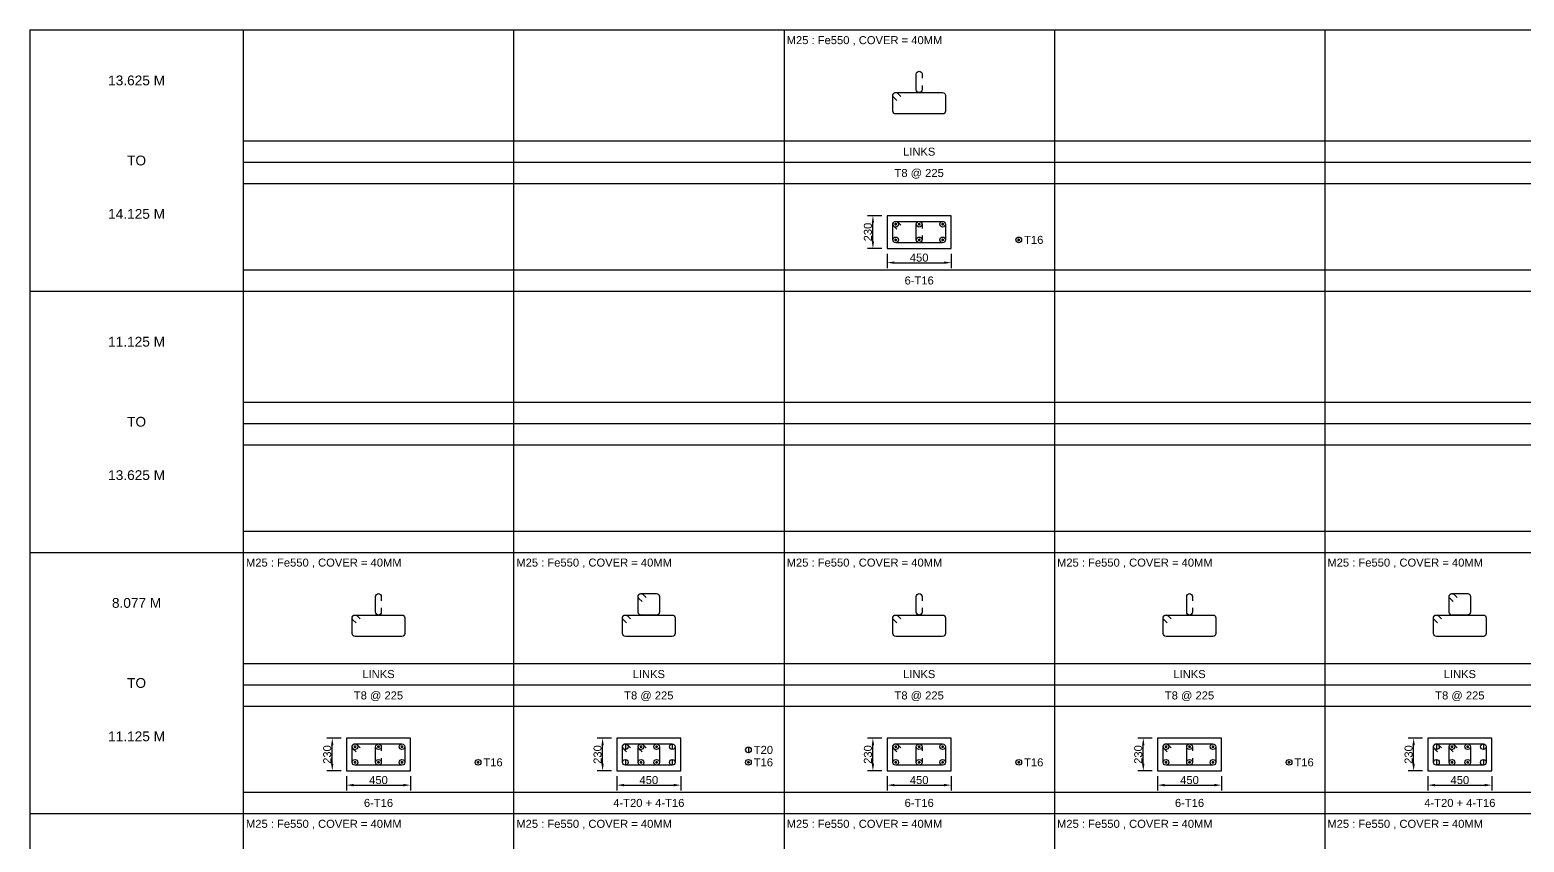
# Model space of a CAD drawing. Header units: inches. Extents: x -816171 to 9366335, y -450961 to 689132.
# Drawn here: x -233418 to -191412, y 293262 to 316083 of the extents above; entities that cross this region are included whole.
import ezdxf
from ezdxf.enums import TextEntityAlignment as Align

# ---------------------------------------------------------------- set-up
doc = ezdxf.new("R2010")
doc.units = ezdxf.units.IN
doc.header["$MEASUREMENT"] = 0
for name, color, linetype in [('Concrete Line', 2, 'Continuous'), ('Dim', 31, 'Continuous'), ('Link', 225, 'Continuous'), ('Reinforcement', 130, 'Continuous'), ('Schedule Border', 60, 'Continuous'), ('Schedule Header', 4, 'Continuous'), ('Schedule Line', 60, 'Continuous'), ('Text', 31, 'Continuous')]:
    doc.layers.add(name, color=color, linetype=linetype)
doc.styles.add('SC-COL1', font='SansSerif')
doc.styles.add('SC-COL2', font='SansSerif')
doc.dimstyles.new('ColumnSch', dxfattribs={"dimtxt": 225, "dimasz": 200, "dimexe": 150, "dimexo": 150, "dimgap": 25, "dimtad": 1, "dimtoh": 1, "dimdec": 4, "dimzin": 0, "dimdsep": 46, "dimtxsty": 'SC-COL2', "dimcen": 0.09, "dimclrd": 8, "dimclre": 8, "dimclrt": 31, "dimadec": 0, "dimazin": 0, "dimtfac": 1, "dimtdec": 0, "dimtix": 1, "dimtofl": 0, "dimtmove": 0, "dimatfit": 3, "dimfxl": 1, "dimtolj": 1, "dimtzin": 0, "dimarcsym": 0})

# ---------------------------------------------------------------- blocks, each defined once
blk = doc.blocks.new('*D3523')
at = {"layer": 'DEFPOINTS', "color": 0, "transparency": 16777216}
for p in [(-224518, 295263), (-222718, 295263), (-222718, 294863)]:
    blk.add_point(p, dxfattribs=at)
at = {"layer": 'Dim', "color": 8, "lineweight": -2, "transparency": 16777216}
for p, q in [((-224518, 295113), (-224518, 294713)), ((-222718, 295113), (-222718, 294713)), ((-224318, 294863), (-222918, 294863))]:
    blk.add_line(p, q, dxfattribs=at)
at = {"layer": 'Dim', "color": 8, "transparency": 16777216}
for points in [[(-224318, 294897), (-224318, 294830), (-224518, 294863)], [(-222918, 294897), (-222918, 294830), (-222718, 294863)]]:
    blk.add_solid(points, dxfattribs=at)
at = {"layer": 'Dim', "color": 31, "transparency": 16777216, "insert": (-223618, 295004), "char_height": 225, "attachment_point": 5, "style": 'SC-COL2'}
blk.add_mtext('\\A1;450', dxfattribs=at)
blk = doc.blocks.new('*D3524')
at = {"layer": 'DEFPOINTS', "color": 0, "transparency": 16777216}
for p in [(-224918, 296183), (-224518, 296183), (-224518, 295263)]:
    blk.add_point(p, dxfattribs=at)
at = {"layer": 'Dim', "color": 8, "lineweight": -2, "transparency": 16777216}
for p, q in [((-224668, 296183), (-225068, 296183)), ((-224918, 295463), (-224918, 295983)), ((-224668, 295263), (-225068, 295263))]:
    blk.add_line(p, q, dxfattribs=at)
at = {"layer": 'Dim', "color": 8, "transparency": 16777216}
for points in [[(-224952, 295983), (-224885, 295983), (-224918, 296183)], [(-224952, 295463), (-224885, 295463), (-224918, 295263)]]:
    blk.add_solid(points, dxfattribs=at)
at = {"layer": 'Dim', "color": 31, "transparency": 16777216, "insert": (-225059, 295723), "char_height": 225, "attachment_point": 5, "rotation": 90, "style": 'SC-COL2'}
blk.add_mtext('\\A1;230', dxfattribs=at)
blk = doc.blocks.new('*D3543')
at = {"layer": 'DEFPOINTS', "color": 0, "transparency": 16777216}
for p in [(-216918, 295263), (-215118, 295263), (-215118, 294863)]:
    blk.add_point(p, dxfattribs=at)
at = {"layer": 'Dim', "color": 8, "lineweight": -2, "transparency": 16777216}
for p, q in [((-216918, 295113), (-216918, 294713)), ((-215118, 295113), (-215118, 294713)), ((-216718, 294863), (-215318, 294863))]:
    blk.add_line(p, q, dxfattribs=at)
at = {"layer": 'Dim', "color": 8, "transparency": 16777216}
for points in [[(-216718, 294897), (-216718, 294830), (-216918, 294863)], [(-215318, 294897), (-215318, 294830), (-215118, 294863)]]:
    blk.add_solid(points, dxfattribs=at)
at = {"layer": 'Dim', "color": 31, "transparency": 16777216, "insert": (-216018, 295004), "char_height": 225, "attachment_point": 5, "style": 'SC-COL2'}
blk.add_mtext('\\A1;450', dxfattribs=at)
blk = doc.blocks.new('*D3544')
at = {"layer": 'DEFPOINTS', "color": 0, "transparency": 16777216}
for p in [(-217318, 296183), (-216918, 296183), (-216918, 295263)]:
    blk.add_point(p, dxfattribs=at)
at = {"layer": 'Dim', "color": 8, "lineweight": -2, "transparency": 16777216}
for p, q in [((-217068, 296183), (-217468, 296183)), ((-217318, 295463), (-217318, 295983)), ((-217068, 295263), (-217468, 295263))]:
    blk.add_line(p, q, dxfattribs=at)
at = {"layer": 'Dim', "color": 8, "transparency": 16777216}
for points in [[(-217352, 295983), (-217285, 295983), (-217318, 296183)], [(-217352, 295463), (-217285, 295463), (-217318, 295263)]]:
    blk.add_solid(points, dxfattribs=at)
at = {"layer": 'Dim', "color": 31, "transparency": 16777216, "insert": (-217459, 295723), "char_height": 225, "attachment_point": 5, "rotation": 90, "style": 'SC-COL2'}
blk.add_mtext('\\A1;230', dxfattribs=at)
blk = doc.blocks.new('*D3517')
at = {"layer": 'DEFPOINTS', "color": 0, "transparency": 16777216}
for p in [(-209318, 295263), (-207518, 295263), (-207518, 294863)]:
    blk.add_point(p, dxfattribs=at)
at = {"layer": 'Dim', "color": 8, "lineweight": -2, "transparency": 16777216}
for p, q in [((-209318, 295113), (-209318, 294713)), ((-207518, 295113), (-207518, 294713)), ((-209118, 294863), (-207718, 294863))]:
    blk.add_line(p, q, dxfattribs=at)
at = {"layer": 'Dim', "color": 8, "transparency": 16777216}
for points in [[(-209118, 294897), (-209118, 294830), (-209318, 294863)], [(-207718, 294897), (-207718, 294830), (-207518, 294863)]]:
    blk.add_solid(points, dxfattribs=at)
at = {"layer": 'Dim', "color": 31, "transparency": 16777216, "insert": (-208418, 295004), "char_height": 225, "attachment_point": 5, "style": 'SC-COL2'}
blk.add_mtext('\\A1;450', dxfattribs=at)
blk = doc.blocks.new('*D3518')
at = {"layer": 'DEFPOINTS', "color": 0, "transparency": 16777216}
for p in [(-209718, 296183), (-209318, 296183), (-209318, 295263)]:
    blk.add_point(p, dxfattribs=at)
at = {"layer": 'Dim', "color": 8, "lineweight": -2, "transparency": 16777216}
for p, q in [((-209468, 296183), (-209868, 296183)), ((-209718, 295463), (-209718, 295983)), ((-209468, 295263), (-209868, 295263))]:
    blk.add_line(p, q, dxfattribs=at)
at = {"layer": 'Dim', "color": 8, "transparency": 16777216}
for points in [[(-209752, 295983), (-209685, 295983), (-209718, 296183)], [(-209752, 295463), (-209685, 295463), (-209718, 295263)]]:
    blk.add_solid(points, dxfattribs=at)
at = {"layer": 'Dim', "color": 31, "transparency": 16777216, "insert": (-209859, 295723), "char_height": 225, "attachment_point": 5, "rotation": 90, "style": 'SC-COL2'}
blk.add_mtext('\\A1;230', dxfattribs=at)
blk = doc.blocks.new('*D3519')
at = {"layer": 'DEFPOINTS', "color": 0, "transparency": 16777216}
for p in [(-209318, 309943), (-207518, 309943), (-207518, 309543)]:
    blk.add_point(p, dxfattribs=at)
at = {"layer": 'Dim', "color": 8, "lineweight": -2, "transparency": 16777216}
for p, q in [((-209318, 309793), (-209318, 309393)), ((-207518, 309793), (-207518, 309393)), ((-209118, 309543), (-207718, 309543))]:
    blk.add_line(p, q, dxfattribs=at)
at = {"layer": 'Dim', "color": 8, "transparency": 16777216}
for points in [[(-209118, 309577), (-209118, 309510), (-209318, 309543)], [(-207718, 309577), (-207718, 309510), (-207518, 309543)]]:
    blk.add_solid(points, dxfattribs=at)
at = {"layer": 'Dim', "color": 31, "transparency": 16777216, "insert": (-208418, 309684), "char_height": 225, "attachment_point": 5, "style": 'SC-COL2'}
blk.add_mtext('\\A1;450', dxfattribs=at)
blk = doc.blocks.new('*D3520')
at = {"layer": 'DEFPOINTS', "color": 0, "transparency": 16777216}
for p in [(-209718, 310863), (-209318, 310863), (-209318, 309943)]:
    blk.add_point(p, dxfattribs=at)
at = {"layer": 'Dim', "color": 8, "lineweight": -2, "transparency": 16777216}
for p, q in [((-209468, 310863), (-209868, 310863)), ((-209718, 310143), (-209718, 310663)), ((-209468, 309943), (-209868, 309943))]:
    blk.add_line(p, q, dxfattribs=at)
at = {"layer": 'Dim', "color": 8, "transparency": 16777216}
for points in [[(-209752, 310663), (-209685, 310663), (-209718, 310863)], [(-209752, 310143), (-209685, 310143), (-209718, 309943)]]:
    blk.add_solid(points, dxfattribs=at)
at = {"layer": 'Dim', "color": 31, "transparency": 16777216, "insert": (-209859, 310403), "char_height": 225, "attachment_point": 5, "rotation": 90, "style": 'SC-COL2'}
blk.add_mtext('\\A1;230', dxfattribs=at)
blk = doc.blocks.new('*D3551')
at = {"layer": 'DEFPOINTS', "color": 0, "transparency": 16777216}
for p in [(-201718, 295263), (-199918, 295263), (-199918, 294863)]:
    blk.add_point(p, dxfattribs=at)
at = {"layer": 'Dim', "color": 8, "lineweight": -2, "transparency": 16777216}
for p, q in [((-201718, 295113), (-201718, 294713)), ((-199918, 295113), (-199918, 294713)), ((-201518, 294863), (-200118, 294863))]:
    blk.add_line(p, q, dxfattribs=at)
at = {"layer": 'Dim', "color": 8, "transparency": 16777216}
for points in [[(-201518, 294897), (-201518, 294830), (-201718, 294863)], [(-200118, 294897), (-200118, 294830), (-199918, 294863)]]:
    blk.add_solid(points, dxfattribs=at)
at = {"layer": 'Dim', "color": 31, "transparency": 16777216, "insert": (-200818, 295004), "char_height": 225, "attachment_point": 5, "style": 'SC-COL2'}
blk.add_mtext('\\A1;450', dxfattribs=at)
blk = doc.blocks.new('*D3552')
at = {"layer": 'DEFPOINTS', "color": 0, "transparency": 16777216}
for p in [(-202118, 296183), (-201718, 296183), (-201718, 295263)]:
    blk.add_point(p, dxfattribs=at)
at = {"layer": 'Dim', "color": 8, "lineweight": -2, "transparency": 16777216}
for p, q in [((-201868, 296183), (-202268, 296183)), ((-202118, 295463), (-202118, 295983)), ((-201868, 295263), (-202268, 295263))]:
    blk.add_line(p, q, dxfattribs=at)
at = {"layer": 'Dim', "color": 8, "transparency": 16777216}
for points in [[(-202152, 295983), (-202085, 295983), (-202118, 296183)], [(-202152, 295463), (-202085, 295463), (-202118, 295263)]]:
    blk.add_solid(points, dxfattribs=at)
at = {"layer": 'Dim', "color": 31, "transparency": 16777216, "insert": (-202259, 295723), "char_height": 225, "attachment_point": 5, "rotation": 90, "style": 'SC-COL2'}
blk.add_mtext('\\A1;230', dxfattribs=at)
blk = doc.blocks.new('*D3535')
at = {"layer": 'DEFPOINTS', "color": 0, "transparency": 16777216}
for p in [(-194118, 295263), (-192318, 295263), (-192318, 294863)]:
    blk.add_point(p, dxfattribs=at)
at = {"layer": 'Dim', "color": 8, "lineweight": -2, "transparency": 16777216}
for p, q in [((-194118, 295113), (-194118, 294713)), ((-192318, 295113), (-192318, 294713)), ((-193918, 294863), (-192518, 294863))]:
    blk.add_line(p, q, dxfattribs=at)
at = {"layer": 'Dim', "color": 8, "transparency": 16777216}
for points in [[(-193918, 294897), (-193918, 294830), (-194118, 294863)], [(-192518, 294897), (-192518, 294830), (-192318, 294863)]]:
    blk.add_solid(points, dxfattribs=at)
at = {"layer": 'Dim', "color": 31, "transparency": 16777216, "insert": (-193218, 295004), "char_height": 225, "attachment_point": 5, "style": 'SC-COL2'}
blk.add_mtext('\\A1;450', dxfattribs=at)
blk = doc.blocks.new('*D3536')
at = {"layer": 'DEFPOINTS', "color": 0, "transparency": 16777216}
for p in [(-194518, 296183), (-194118, 296183), (-194118, 295263)]:
    blk.add_point(p, dxfattribs=at)
at = {"layer": 'Dim', "color": 8, "lineweight": -2, "transparency": 16777216}
for p, q in [((-194268, 296183), (-194668, 296183)), ((-194518, 295463), (-194518, 295983)), ((-194268, 295263), (-194668, 295263))]:
    blk.add_line(p, q, dxfattribs=at)
at = {"layer": 'Dim', "color": 8, "transparency": 16777216}
for points in [[(-194552, 295983), (-194485, 295983), (-194518, 296183)], [(-194552, 295463), (-194485, 295463), (-194518, 295263)]]:
    blk.add_solid(points, dxfattribs=at)
at = {"layer": 'Dim', "color": 31, "transparency": 16777216, "insert": (-194659, 295723), "char_height": 225, "attachment_point": 5, "rotation": 90, "style": 'SC-COL2'}
blk.add_mtext('\\A1;230', dxfattribs=at)

msp = doc.modelspace()

# ---------------------------------------------------------------- linework, layer by layer
at = {"layer": 'Concrete Line'}
for points in [[(-207518.25711, 310863.28242), (-209318.25711, 310863.28242)], [(-209318.25711, 310863.28242), (-209318.25711, 309943.28242)], [(-207518.25711, 309943.28242), (-207518.25711, 310863.28242)], [(-209318.25711, 309943.28242), (-207518.25711, 309943.28242)], [(-222718.25711, 296183.28242), (-224518.25711, 296183.28242)], [(-224518.25711, 296183.28242), (-224518.25711, 295263.28242)], [(-222718.25711, 295263.28242), (-222718.25711, 296183.28242)], [(-215118.25711, 296183.28242), (-216918.25711, 296183.28242)], [(-216918.25711, 296183.28242), (-216918.25711, 295263.28242)], [(-215118.25711, 295263.28242), (-215118.25711, 296183.28242)], [(-207518.25711, 296183.28242), (-209318.25711, 296183.28242)], [(-209318.25711, 296183.28242), (-209318.25711, 295263.28242)], [(-207518.25711, 295263.28242), (-207518.25711, 296183.28242)], [(-199918.25711, 296183.28242), (-201718.25711, 296183.28242)], [(-201718.25711, 296183.28242), (-201718.25711, 295263.28242)], [(-199918.25711, 295263.28242), (-199918.25711, 296183.28242)], [(-192318.25711, 296183.28242), (-194118.25711, 296183.28242)], [(-194118.25711, 296183.28242), (-194118.25711, 295263.28242)], [(-192318.25711, 295263.28242), (-192318.25711, 296183.28242)], [(-224518.25711, 295263.28242), (-222718.25711, 295263.28242)], [(-216918.25711, 295263.28242), (-215118.25711, 295263.28242)], [(-209318.25711, 295263.28242), (-207518.25711, 295263.28242)], [(-201718.25711, 295263.28242), (-199918.25711, 295263.28242)], [(-194118.25711, 295263.28242), (-192318.25711, 295263.28242)]]:
    msp.add_lwpolyline(points, dxfattribs=at)
at = {"layer": 'Link'}
for points in [[(-208338.25711, 314523.28242), (-208338.25711, 314403.28242, -1), (-208498.25711, 314403.28242), (-208498.25711, 314843.28242, -1), (-208338.25711, 314843.28242), (-208338.25711, 314723.28242)], [(-209049.97309, 314101.86101), (-209134.82575, 314186.71398, -0.6681779738), (-209078.25711, 314323.28242), (-207758.25711, 314323.28242, -0.4142135624), (-207678.25711, 314243.28242), (-207678.25711, 313803.28242, -0.4142135624), (-207758.25711, 313723.28242), (-209078.25711, 313723.28242, -0.4142135624), (-209158.25711, 313803.28242), (-209158.25711, 314243.28242, -0.6681793021), (-209021.68846, 314299.85086), (-208936.8358, 314214.99789)], [(-209049.97309, 310481.86101), (-209134.82575, 310566.71398, -0.6681779738), (-209078.25711, 310703.28242), (-207758.25711, 310703.28242, -0.4142135624), (-207678.25711, 310623.28242), (-207678.25711, 310183.28242, -0.4142135624), (-207758.25711, 310103.28242), (-209078.25711, 310103.28242, -0.4142135624), (-209158.25711, 310183.28242), (-209158.25711, 310623.28242, -0.6681793021), (-209021.68846, 310679.85086), (-208936.8358, 310594.99789)], [(-208338.25711, 310303.28242), (-208338.25711, 310183.28242, -1), (-208498.25711, 310183.28242), (-208498.25711, 310623.28242, -1), (-208338.25711, 310623.28242), (-208338.25711, 310503.28242)], [(-223538.25711, 299843.28242), (-223538.25711, 299723.28242, -1), (-223698.25711, 299723.28242), (-223698.25711, 300163.28242, -1), (-223538.25711, 300163.28242), (-223538.25711, 300043.28242)], [(-216209.97309, 300021.86101), (-216294.82575, 300106.71398, -0.6681779738), (-216238.25711, 300243.28242), (-215798.25711, 300243.28242, -0.4142135624), (-215718.25711, 300163.28242), (-215718.25711, 299723.28242, -0.4142135624), (-215798.25711, 299643.28242), (-216238.25711, 299643.28242, -0.4142135624), (-216318.25711, 299723.28242), (-216318.25711, 300163.28242, -0.6681793021), (-216181.68846, 300219.85086), (-216096.8358, 300134.99789)], [(-208338.25711, 299843.28242), (-208338.25711, 299723.28242, -1), (-208498.25711, 299723.28242), (-208498.25711, 300163.28242, -1), (-208338.25711, 300163.28242), (-208338.25711, 300043.28242)], [(-200738.25711, 299843.28242), (-200738.25711, 299723.28242, -1), (-200898.25711, 299723.28242), (-200898.25711, 300163.28242, -1), (-200738.25711, 300163.28242), (-200738.25711, 300043.28242)], [(-193409.97309, 300021.86101), (-193494.82575, 300106.71398, -0.6681779738), (-193438.25711, 300243.28242), (-192998.25711, 300243.28242, -0.4142135624), (-192918.25711, 300163.28242), (-192918.25711, 299723.28242, -0.4142135624), (-192998.25711, 299643.28242), (-193438.25711, 299643.28242, -0.4142135624), (-193518.25711, 299723.28242), (-193518.25711, 300163.28242, -0.6681793021), (-193381.68846, 300219.85086), (-193296.8358, 300134.99789)], [(-224249.97309, 299421.86101), (-224334.82575, 299506.71398, -0.6681779738), (-224278.25711, 299643.28242), (-222958.25711, 299643.28242, -0.4142135624), (-222878.25711, 299563.28242), (-222878.25711, 299123.28242, -0.4142135624), (-222958.25711, 299043.28242), (-224278.25711, 299043.28242, -0.4142135624), (-224358.25711, 299123.28242), (-224358.25711, 299563.28242, -0.6681793021), (-224221.68846, 299619.85086), (-224136.8358, 299534.99789)], [(-216649.97309, 299421.86101), (-216734.82575, 299506.71398, -0.6681779738), (-216678.25711, 299643.28242), (-215358.25711, 299643.28242, -0.4142135624), (-215278.25711, 299563.28242), (-215278.25711, 299123.28242, -0.4142135624), (-215358.25711, 299043.28242), (-216678.25711, 299043.28242, -0.4142135624), (-216758.25711, 299123.28242), (-216758.25711, 299563.28242, -0.6681793021), (-216621.68846, 299619.85086), (-216536.8358, 299534.99789)], [(-209049.97309, 299421.86101), (-209134.82575, 299506.71398, -0.6681779738), (-209078.25711, 299643.28242), (-207758.25711, 299643.28242, -0.4142135624), (-207678.25711, 299563.28242), (-207678.25711, 299123.28242, -0.4142135624), (-207758.25711, 299043.28242), (-209078.25711, 299043.28242, -0.4142135624), (-209158.25711, 299123.28242), (-209158.25711, 299563.28242, -0.6681793021), (-209021.68846, 299619.85086), (-208936.8358, 299534.99789)], [(-201449.97309, 299421.86101), (-201534.82575, 299506.71398, -0.6681779738), (-201478.25711, 299643.28242), (-200158.25711, 299643.28242, -0.4142135624), (-200078.25711, 299563.28242), (-200078.25711, 299123.28242, -0.4142135624), (-200158.25711, 299043.28242), (-201478.25711, 299043.28242, -0.4142135624), (-201558.25711, 299123.28242), (-201558.25711, 299563.28242, -0.6681793021), (-201421.68846, 299619.85086), (-201336.8358, 299534.99789)], [(-193849.97309, 299421.86101), (-193934.82575, 299506.71398, -0.6681779738), (-193878.25711, 299643.28242), (-192558.25711, 299643.28242, -0.4142135624), (-192478.25711, 299563.28242), (-192478.25711, 299123.28242, -0.4142135624), (-192558.25711, 299043.28242), (-193878.25711, 299043.28242, -0.4142135624), (-193958.25711, 299123.28242), (-193958.25711, 299563.28242, -0.6681793021), (-193821.68846, 299619.85086), (-193736.8358, 299534.99789)], [(-224249.97309, 295801.86101), (-224334.82575, 295886.71398, -0.6681779738), (-224278.25711, 296023.28242), (-222958.25711, 296023.28242, -0.4142135624), (-222878.25711, 295943.28242), (-222878.25711, 295503.28242, -0.4142135624), (-222958.25711, 295423.28242), (-224278.25711, 295423.28242, -0.4142135624), (-224358.25711, 295503.28242), (-224358.25711, 295943.28242, -0.6681793021), (-224221.68846, 295999.85086), (-224136.8358, 295914.99789)], [(-223538.25711, 295623.28242), (-223538.25711, 295503.28242, -1), (-223698.25711, 295503.28242), (-223698.25711, 295943.28242, -1), (-223538.25711, 295943.28242), (-223538.25711, 295823.28242)], [(-216649.97309, 295801.86101), (-216734.82575, 295886.71398, -0.6681779738), (-216678.25711, 296023.28242), (-215358.25711, 296023.28242, -0.4142135624), (-215278.25711, 295943.28242), (-215278.25711, 295503.28242, -0.4142135624), (-215358.25711, 295423.28242), (-216678.25711, 295423.28242, -0.4142135624), (-216758.25711, 295503.28242), (-216758.25711, 295943.28242, -0.6681793021), (-216621.68846, 295999.85086), (-216536.8358, 295914.99789)], [(-216209.97309, 295801.86101), (-216294.82575, 295886.71398, -0.6681779738), (-216238.25711, 296023.28242), (-215798.25711, 296023.28242, -0.4142135624), (-215718.25711, 295943.28242), (-215718.25711, 295503.28242, -0.4142135624), (-215798.25711, 295423.28242), (-216238.25711, 295423.28242, -0.4142135624), (-216318.25711, 295503.28242), (-216318.25711, 295943.28242, -0.6681793021), (-216181.68846, 295999.85086), (-216096.8358, 295914.99789)], [(-209049.97309, 295801.86101), (-209134.82575, 295886.71398, -0.6681779738), (-209078.25711, 296023.28242), (-207758.25711, 296023.28242, -0.4142135624), (-207678.25711, 295943.28242), (-207678.25711, 295503.28242, -0.4142135624), (-207758.25711, 295423.28242), (-209078.25711, 295423.28242, -0.4142135624), (-209158.25711, 295503.28242), (-209158.25711, 295943.28242, -0.6681793021), (-209021.68846, 295999.85086), (-208936.8358, 295914.99789)], [(-208338.25711, 295623.28242), (-208338.25711, 295503.28242, -1), (-208498.25711, 295503.28242), (-208498.25711, 295943.28242, -1), (-208338.25711, 295943.28242), (-208338.25711, 295823.28242)], [(-201449.97309, 295801.86101), (-201534.82575, 295886.71398, -0.6681779738), (-201478.25711, 296023.28242), (-200158.25711, 296023.28242, -0.4142135624), (-200078.25711, 295943.28242), (-200078.25711, 295503.28242, -0.4142135624), (-200158.25711, 295423.28242), (-201478.25711, 295423.28242, -0.4142135624), (-201558.25711, 295503.28242), (-201558.25711, 295943.28242, -0.6681793021), (-201421.68846, 295999.85086), (-201336.8358, 295914.99789)], [(-200738.25711, 295623.28242), (-200738.25711, 295503.28242, -1), (-200898.25711, 295503.28242), (-200898.25711, 295943.28242, -1), (-200738.25711, 295943.28242), (-200738.25711, 295823.28242)], [(-193849.97309, 295801.86101), (-193934.82575, 295886.71398, -0.6681779738), (-193878.25711, 296023.28242), (-192558.25711, 296023.28242, -0.4142135624), (-192478.25711, 295943.28242), (-192478.25711, 295503.28242, -0.4142135624), (-192558.25711, 295423.28242), (-193878.25711, 295423.28242, -0.4142135624), (-193958.25711, 295503.28242), (-193958.25711, 295943.28242, -0.6681793021), (-193821.68846, 295999.85086), (-193736.8358, 295914.99789)], [(-193409.97309, 295801.86101), (-193494.82575, 295886.71398, -0.6681779738), (-193438.25711, 296023.28242), (-192998.25711, 296023.28242, -0.4142135624), (-192918.25711, 295943.28242), (-192918.25711, 295503.28242, -0.4142135624), (-192998.25711, 295423.28242), (-193438.25711, 295423.28242, -0.4142135624), (-193518.25711, 295503.28242), (-193518.25711, 295943.28242, -0.6681793021), (-193381.68846, 295999.85086), (-193296.8358, 295914.99789)]]:
    msp.add_lwpolyline(points, format="xyb", dxfattribs=at)
at = {"layer": 'Reinforcement', "color": 130, "const_width": 40}
for points in [[(-209098.25711, 310623.28242, 1), (-209058.25711, 310623.28242, 1)], [(-208438.25711, 310623.28242, 1), (-208398.25711, 310623.28242, 1)], [(-207778.25711, 310623.28242, 1), (-207738.25711, 310623.28242, 1)], [(-209098.25711, 310183.28242, 1), (-209058.25711, 310183.28242, 1)], [(-208438.25711, 310183.28242, 1), (-208398.25711, 310183.28242, 1)], [(-207778.25711, 310183.28242, 1), (-207738.25711, 310183.28242, 1)], [(-205638.25711, 310183.28242, 1), (-205598.25711, 310183.28242, 1)], [(-224298.25711, 295943.28242, 1), (-224258.25711, 295943.28242, 1)], [(-223638.25711, 295943.28242, 1), (-223598.25711, 295943.28242, 1)], [(-222978.25711, 295943.28242, 1), (-222938.25711, 295943.28242, 1)], [(-216258.25711, 295943.28242, 1), (-216218.25711, 295943.28242, 1)], [(-215818.25711, 295943.28242, 1), (-215778.25711, 295943.28242, 1)], [(-209098.25711, 295943.28242, 1), (-209058.25711, 295943.28242, 1)], [(-208438.25711, 295943.28242, 1), (-208398.25711, 295943.28242, 1)], [(-207778.25711, 295943.28242, 1), (-207738.25711, 295943.28242, 1)], [(-201498.25711, 295943.28242, 1), (-201458.25711, 295943.28242, 1)], [(-200838.25711, 295943.28242, 1), (-200798.25711, 295943.28242, 1)], [(-200178.25711, 295943.28242, 1), (-200138.25711, 295943.28242, 1)], [(-193458.25711, 295943.28242, 1), (-193418.25711, 295943.28242, 1)], [(-193018.25711, 295943.28242, 1), (-192978.25711, 295943.28242, 1)], [(-224298.25711, 295503.28242, 1), (-224258.25711, 295503.28242, 1)], [(-223638.25711, 295503.28242, 1), (-223598.25711, 295503.28242, 1)], [(-222978.25711, 295503.28242, 1), (-222938.25711, 295503.28242, 1)], [(-220838.25711, 295503.28242, 1), (-220798.25711, 295503.28242, 1)], [(-216258.25711, 295503.28242, 1), (-216218.25711, 295503.28242, 1)], [(-215818.25711, 295503.28242, 1), (-215778.25711, 295503.28242, 1)], [(-213238.25711, 295503.28242, 1), (-213198.25711, 295503.28242, 1)], [(-209098.25711, 295503.28242, 1), (-209058.25711, 295503.28242, 1)], [(-208438.25711, 295503.28242, 1), (-208398.25711, 295503.28242, 1)], [(-207778.25711, 295503.28242, 1), (-207738.25711, 295503.28242, 1)], [(-205638.25711, 295503.28242, 1), (-205598.25711, 295503.28242, 1)], [(-201498.25711, 295503.28242, 1), (-201458.25711, 295503.28242, 1)], [(-200838.25711, 295503.28242, 1), (-200798.25711, 295503.28242, 1)], [(-200178.25711, 295503.28242, 1), (-200138.25711, 295503.28242, 1)], [(-198038.25711, 295503.28242, 1), (-197998.25711, 295503.28242, 1)], [(-193458.25711, 295503.28242, 1), (-193418.25711, 295503.28242, 1)], [(-193018.25711, 295503.28242, 1), (-192978.25711, 295503.28242, 1)]]:
    msp.add_lwpolyline(points, format="xyb", close=True, dxfattribs=at)
at = {"layer": 'Reinforcement', "color": 130}
for points in [[(-216678.25711, 296023.28242), (-216678.25711, 295863.28242)], [(-215358.25711, 296023.28242), (-215358.25711, 295863.28242)], [(-213218.25711, 295933.28242), (-213218.25711, 295773.28242)], [(-193878.25711, 296023.28242), (-193878.25711, 295863.28242)], [(-192558.25711, 296023.28242), (-192558.25711, 295863.28242)], [(-216678.25711, 295583.28242), (-216678.25711, 295423.28242)], [(-215358.25711, 295583.28242), (-215358.25711, 295423.28242)], [(-193878.25711, 295583.28242), (-193878.25711, 295423.28242)], [(-192558.25711, 295583.28242), (-192558.25711, 295423.28242)]]:
    msp.add_lwpolyline(points, dxfattribs=at)
for centre in [(-209078.25711, 310623.28242), (-208418.25711, 310623.28242), (-207758.25711, 310623.28242), (-209078.25711, 310183.28242), (-208418.25711, 310183.28242), (-207758.25711, 310183.28242), (-205618.25711, 310183.28242), (-224278.25711, 295943.28242), (-223618.25711, 295943.28242), (-222958.25711, 295943.28242), (-216678.25711, 295943.28242), (-216238.25711, 295943.28242), (-215798.25711, 295943.28242), (-215358.25711, 295943.28242), (-213218.25711, 295853.28242), (-209078.25711, 295943.28242), (-208418.25711, 295943.28242), (-207758.25711, 295943.28242), (-201478.25711, 295943.28242), (-200818.25711, 295943.28242), (-200158.25711, 295943.28242), (-193878.25711, 295943.28242), (-193438.25711, 295943.28242), (-192998.25711, 295943.28242), (-192558.25711, 295943.28242), (-224278.25711, 295503.28242), (-223618.25711, 295503.28242), (-222958.25711, 295503.28242), (-220818.25711, 295503.28242), (-216678.25711, 295503.28242), (-216238.25711, 295503.28242), (-215798.25711, 295503.28242), (-215358.25711, 295503.28242), (-213218.25711, 295503.28242), (-209078.25711, 295503.28242), (-208418.25711, 295503.28242), (-207758.25711, 295503.28242), (-205618.25711, 295503.28242), (-201478.25711, 295503.28242), (-200818.25711, 295503.28242), (-200158.25711, 295503.28242), (-198018.25711, 295503.28242), (-193878.25711, 295503.28242), (-193438.25711, 295503.28242), (-192998.25711, 295503.28242), (-192558.25711, 295503.28242)]:
    msp.add_circle(centre, 80, dxfattribs=at)
at = {"layer": 'Schedule Border'}
for p, q in [((-233418.25711, 316083.28242), (-151418.25711, 316083.28242)), ((-233418.25711, 316083.28242), (-233418.25711, 270843.28242)), ((-227418.25711, 316083.28242), (-227418.25711, 270843.28242)), ((-233418.25711, 308743.28242), (-151418.25711, 308743.28242)), ((-233418.25711, 301403.28242), (-151418.25711, 301403.28242)), ((-233418.25711, 294063.28242), (-151418.25711, 294063.28242))]:
    msp.add_line(p, q, dxfattribs=at)
at = {"layer": 'Schedule Line'}
for p, q in [((-219818.25711, 316083.28242), (-219818.25711, 270843.28242)), ((-212218.25711, 316083.28242), (-212218.25711, 270843.28242)), ((-204618.25711, 316083.28242), (-204618.25711, 270843.28242)), ((-197018.25711, 316083.28242), (-197018.25711, 270843.28242)), ((-227418.25711, 312963.28242), (-151418.25711, 312963.28242)), ((-227418.25711, 312363.28242), (-151418.25711, 312363.28242)), ((-227418.25711, 311763.28242), (-151418.25711, 311763.28242)), ((-227418.25711, 309343.28242), (-151418.25711, 309343.28242)), ((-227418.25711, 305623.28242), (-151418.25711, 305623.28242)), ((-227418.25711, 305023.28242), (-151418.25711, 305023.28242)), ((-227418.25711, 304423.28242), (-151418.25711, 304423.28242)), ((-227418.25711, 302003.28242), (-151418.25711, 302003.28242)), ((-227418.25711, 298283.28242), (-151418.25711, 298283.28242)), ((-227418.25711, 297683.28242), (-151418.25711, 297683.28242)), ((-227418.25711, 297083.28242), (-151418.25711, 297083.28242)), ((-227418.25711, 294663.28242), (-151418.25711, 294663.28242))]:
    msp.add_line(p, q, dxfattribs=at)

# ---------------------------------------------------------------- texts
at = {"layer": 'Schedule Header', "style": 'SC-COL2'}
for s, p in [('13.625 M', (-230418.25711, 314663.28242)), ('TO', (-230418.25711, 312413.28242)), ('14.125 M', (-230418.25711, 310913.28242)), ('11.125 M', (-230418.25711, 307323.28242)), ('TO', (-230418.25711, 305073.28242)), ('13.625 M', (-230418.25711, 303573.28242)), ('8.077 M', (-230418.25711, 299983.28242)), ('TO', (-230418.25711, 297733.28242)), ('11.125 M', (-230418.25711, 296233.28242))]:
    msp.add_text(s, height=275, dxfattribs=at).set_placement(p, align=Align.MIDDLE_CENTER)
at = {"layer": 'Text', "style": 'SC-COL1'}
for p in [(-212143.25711, 315683.28242), (-227343.25711, 301003.28242), (-219743.25711, 301003.28242), (-212143.25711, 301003.28242), (-204543.25711, 301003.28242), (-196943.25711, 301003.28242), (-227343.25711, 293663.28242), (-219743.25711, 293663.28242), (-212143.25711, 293663.28242), (-204543.25711, 293663.28242), (-196943.25711, 293663.28242)]:
    msp.add_text('M25 : Fe550 , COVER = 40MM', height=225, dxfattribs=at).set_placement(p)
for s, p in [('LINKS', (-208418.25711, 312663.28242)), ('T8 @ 225', (-208418.25711, 312063.28242)), ('6-T16', (-208418.25711, 309043.28242)), ('LINKS', (-223618.25711, 297983.28242)), ('LINKS', (-216018.25711, 297983.28242)), ('LINKS', (-208418.25711, 297983.28242)), ('LINKS', (-200818.25711, 297983.28242)), ('LINKS', (-193218.25711, 297983.28242)), ('T8 @ 225', (-223618.25711, 297383.28242)), ('T8 @ 225', (-216018.25711, 297383.28242)), ('T8 @ 225', (-208418.25711, 297383.28242)), ('T8 @ 225', (-200818.25711, 297383.28242)), ('T8 @ 225', (-193218.25711, 297383.28242)), ('6-T16', (-223618.25711, 294363.28242)), ('4-T20 + 4-T16', (-216018.25711, 294363.28242)), ('6-T16', (-208418.25711, 294363.28242)), ('6-T16', (-200818.25711, 294363.28242)), ('4-T20 + 4-T16', (-193218.25711, 294363.28242))]:
    msp.add_text(s, height=225, dxfattribs=at).set_placement(p, align=Align.MIDDLE_CENTER)
for s, p in [('T16', (-205468.25711, 310183.28242)), ('T20', (-213068.25711, 295853.28242)), ('T16', (-220668.25711, 295503.28242)), ('T16', (-213068.25711, 295503.28242)), ('T16', (-205468.25711, 295503.28242)), ('T16', (-197868.25711, 295503.28242))]:
    msp.add_text(s, height=225, dxfattribs=at).set_placement(p, align=Align.MIDDLE_LEFT)

# ---------------------------------------------------------------- dimensions: what is measured, and where the dimension line sits
at = {"layer": 'Dim'}
for p1, p2, distance, text, picture, middle in [((-209318.25711, 309943.28242), (-209318.25711, 310863.28242), 400, '230', '*D3520', (-209859.30649, 310403.28242)), ((-209318.25711, 309943.28242), (-207518.25711, 309943.28242), -400, '450', '*D3519', (-208418.25711, 309684.17748)), ((-224518.25711, 295263.28242), (-224518.25711, 296183.28242), 400, '230', '*D3524', (-225059.30649, 295723.28242)), ((-216918.25711, 295263.28242), (-216918.25711, 296183.28242), 400, '230', '*D3544', (-217459.30649, 295723.28242)), ((-209318.25711, 295263.28242), (-209318.25711, 296183.28242), 400, '230', '*D3518', (-209859.30649, 295723.28242)), ((-201718.25711, 295263.28242), (-201718.25711, 296183.28242), 400, '230', '*D3552', (-202259.30649, 295723.28242)), ((-194118.25711, 295263.28242), (-194118.25711, 296183.28242), 400, '230', '*D3536', (-194659.30649, 295723.28242)), ((-224518.25711, 295263.28242), (-222718.25711, 295263.28242), -400, '450', '*D3523', (-223618.25711, 295004.17748)), ((-216918.25711, 295263.28242), (-215118.25711, 295263.28242), -400, '450', '*D3543', (-216018.25711, 295004.17748)), ((-209318.25711, 295263.28242), (-207518.25711, 295263.28242), -400, '450', '*D3517', (-208418.25711, 295004.17748)), ((-201718.25711, 295263.28242), (-199918.25711, 295263.28242), -400, '450', '*D3551', (-200818.25711, 295004.17748)), ((-194118.25711, 295263.28242), (-192318.25711, 295263.28242), -400, '450', '*D3535', (-193218.25711, 295004.17748))]:
    dim = msp.add_aligned_dim(p1=p1, p2=p2, distance=distance, text=text, dimstyle='ColumnSch', override={"dimtofl": 1}, dxfattribs=at)
    dim.commit()
    dim.dimension.update_dxf_attribs({"geometry": picture, "text_midpoint": middle})

doc.saveas('drawing.dxf')
